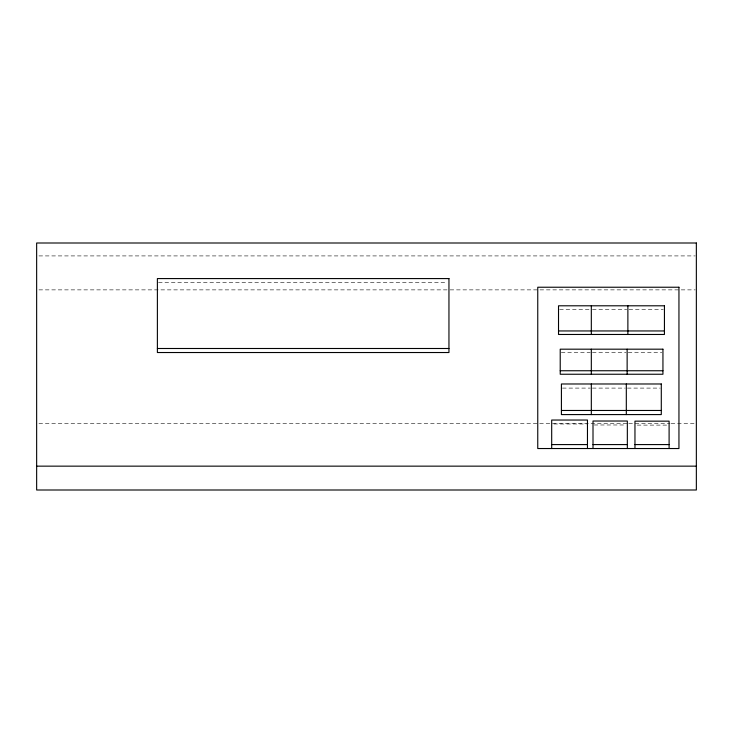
<?xml version="1.0" encoding="UTF-8"?>
<svg xmlns="http://www.w3.org/2000/svg" width="733" height="733" viewBox="0 0 733 733"><rect width="100%" height="100%" fill="white"/><g stroke="black" fill="none" stroke-linecap="round" stroke-linejoin="round"><path stroke-width="0.55" stroke-dasharray="3.67 2.75" d="M38.941 255.918L695.205 255.918M158.53 282.608L446.663 282.608M38.941 289.874L448.962 289.874M450.108 289.874L695.205 289.874M559.655 309.317L590.193 309.317M592.466 309.317L626.742 309.317M629.024 309.317L663.301 309.317M561.331 352.674L590.212 352.674M592.438 352.674L626.019 352.674M628.254 352.674L661.826 352.674M562.523 388.096L590.212 388.096M592.447 388.096L625.176 388.096M627.439 388.096L660.167 388.096M38.941 423.555L627.631 423.555M628.777 423.555L670.008 423.555M671.153 423.555L696.35 423.555M553.928 423.986L586.345 423.986M594.151 424.975L626.193 424.975M637.243 425.103L667.965 425.103"/><path stroke-width="1.1" d="M558.519 330.95L664.437 330.95M157.384 348.496L448.953 348.496M560.223 370.751L662.944 370.751M561.414 410.471L661.294 410.471M551.692 444.583L587.463 444.583M593.006 444.583L627.338 444.583M634.961 444.583L669.101 444.583M36.65 466.151L696.35 466.151M669.101 448.532L669.101 421.154L634.961 421.154L634.961 448.532M627.879 305.798L627.879 334.468M627.338 448.532L627.338 421.026L593.006 421.026L593.006 448.532M627.136 349.183L627.136 374.242M626.312 383.982L626.312 414.585M591.32 305.798L591.32 334.468M591.32 349.183L591.32 374.242M591.32 383.982L591.32 414.585M587.463 448.532L587.463 420.036L551.692 420.036L551.692 448.532M696.35 242.999L36.65 242.999L36.65 490.001L696.35 490.001L696.35 242.999M448.953 278.577L157.384 278.577L157.384 352.527L448.953 352.527L448.953 278.577M678.95 287.235L537.756 287.235L537.756 448.532L678.95 448.532L678.95 287.235M664.437 305.798L558.519 305.798L558.519 334.468L664.437 334.468L664.437 305.798M662.944 349.183L560.223 349.183L560.223 374.242L662.944 374.242L662.944 349.183M661.294 383.982L561.414 383.982L561.414 414.585L661.294 414.585L661.294 383.982"/></g></svg>
